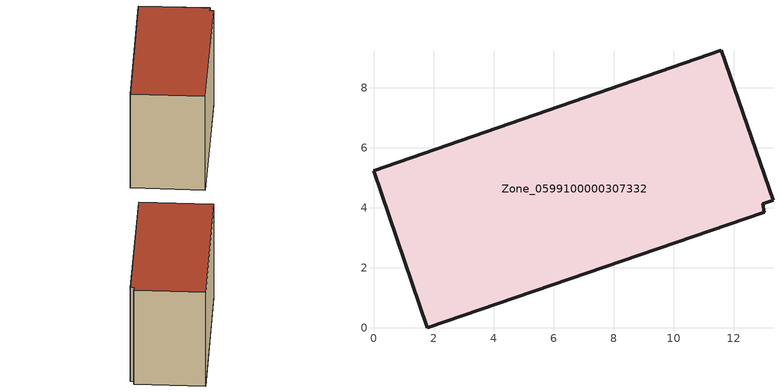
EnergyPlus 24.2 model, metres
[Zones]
Zone_0599100000307332
 floor ground (C_G): 13.3,4.25 12.95,4.13 13.01,3.86 1.79,0 0,5.24 11.58,9.25 z0
 wall outside (C_F): 13.3,4.25 11.58,9.25 0,5.24 1.79,0 13.01,3.86 12.95,4.13 13.3,4.25 z0:8.17
 roof outside (C_R): 12.95,4.13 13.3,4.25 11.58,9.25 0,5.24 1.79,0 13.01,3.86 z8.17
[BUILDING]
Pand.0599100000307332: North Axis=0; Terrain=City; Loads Convergence Tolerance Value=0.04; Temperature Convergence Tolerance Value=0.4; Solar Distribution=FullExterior; Maximum Number of Warmup Days=25; Minimum Number of Warmup Days=1
[Site:Location]
Rotterdam.The.Hague.AP_ZH_NLD Design_Conditions: Latitude=51.96; Longitude=4.45; Time Zone=1; Elevation=-4.5
[SITE:GROUNDTEMPERATURE:BUILDINGSURFACE]
18, 18, 18, 18, 18, 18, 18, 18, 18, 18, 18, 18
[MATERIAL] Thermal Absorptance=0.9; Solar Absorptance=0.7; Visible Absorptance=0.7
Name | Roughness | Thickness | Conductivity | Density | Specific Heat
G.TC.1975-1991 | MediumSmooth | 0.15 | 0.288461 | 540 | 1210
F.TC.1975-1991 | Rough | 0.3 | 0.230769 | 1920 | 840
R.TC.1975-1991 | MediumRough | 0.2 | 0.153846 | 1500 | 1000
[CONSTRUCTION]
C_G: G.TC.1975-1991
C_F: F.TC.1975-1991
C_R: R.TC.1975-1991
[ZONE]
Zone_0599100000307332: Type=1; Multiplier=1; Ceiling Height=Autocalculate; Volume=Autocalculate; Floor Area=autocalculate; Part of Total Floor Area=Yes
[ZONEINFILTRATION:DESIGNFLOWRATE]
Infil_Zone_0599100000307332: Zone or ZoneList or Space or SpaceList=Zone_0599100000307332; Schedule=AlwaysOn; Design Flow Rate Calculation Method=Flow/Area; Flow Rate per Floor Area=0.003; Constant Term Coefficient=1; Temperature Term Coefficient=0; Velocity Term Coefficient=0; Velocity Squared Term Coefficient=0
[HVACTEMPLATE:ZONE:IDEALLOADSAIRSYSTEM]
Zone_0599100000307332: Maximum Heating Supply Air Temperature=50; Minimum Cooling Supply Air Temperature=13; Maximum Heating Supply Air Humidity Ratio=0.0156; Minimum Cooling Supply Air Humidity Ratio=0.0077; Heating Limit=NoLimit; Cooling Limit=NoLimit; Dehumidification Control Type=ConstantSensibleHeatRatio; Cooling Sensible Heat Ratio=0.7; Dehumidification Setpoint=60; Humidification Control Type=None; Humidification Setpoint=30; Outdoor Air Method=None; Outdoor Air Flow Rate per Person=0.00944; Outdoor Air Flow Rate per Zone Floor Area=0; Outdoor Air Flow Rate per Zone=0; Demand Controlled Ventilation Type=None; Outdoor Air Economizer Type=NoEconomizer; Heat Recovery Type=None; Sensible Heat Recovery Effectiveness=0.7; Latent Heat Recovery Effectiveness=0.65
[ZONECONTROL:THERMOSTAT]
ThermostatControl_Zone_0599100000307332: Zone or ZoneList=Zone_0599100000307332; Control Type Schedule=DualSetpointControlType; Control 1=Thermostat_Zone_0599100000307332; Temperature Difference Between Cutout And Setpoint=0
[THERMOSTATSETPOINT:DUALSETPOINT]
Thermostat_Zone_0599100000307332: Heating Setpoint Temperature Schedule=HeatingSetpoint_Zone_0599100000307332; Cooling Setpoint Temperature Schedule=CoolingSetpoint_Zone_0599100000307332
[SCHEDULE:COMPACT]
HeatingSetpoint_Zone_0599100000307332: Through: 12/31, For: AllDays, Until: 24:00, 21
CoolingSetpoint_Zone_0599100000307332: Through: 12/31, For: AllDays, Until: 24:00, 24
DualSetpointControlType: Through: 12/31, For: AllDays, Until: 24:00, 4
AlwaysOn: Through: 12/31, For: AllDays, Until: 24:00, 1
